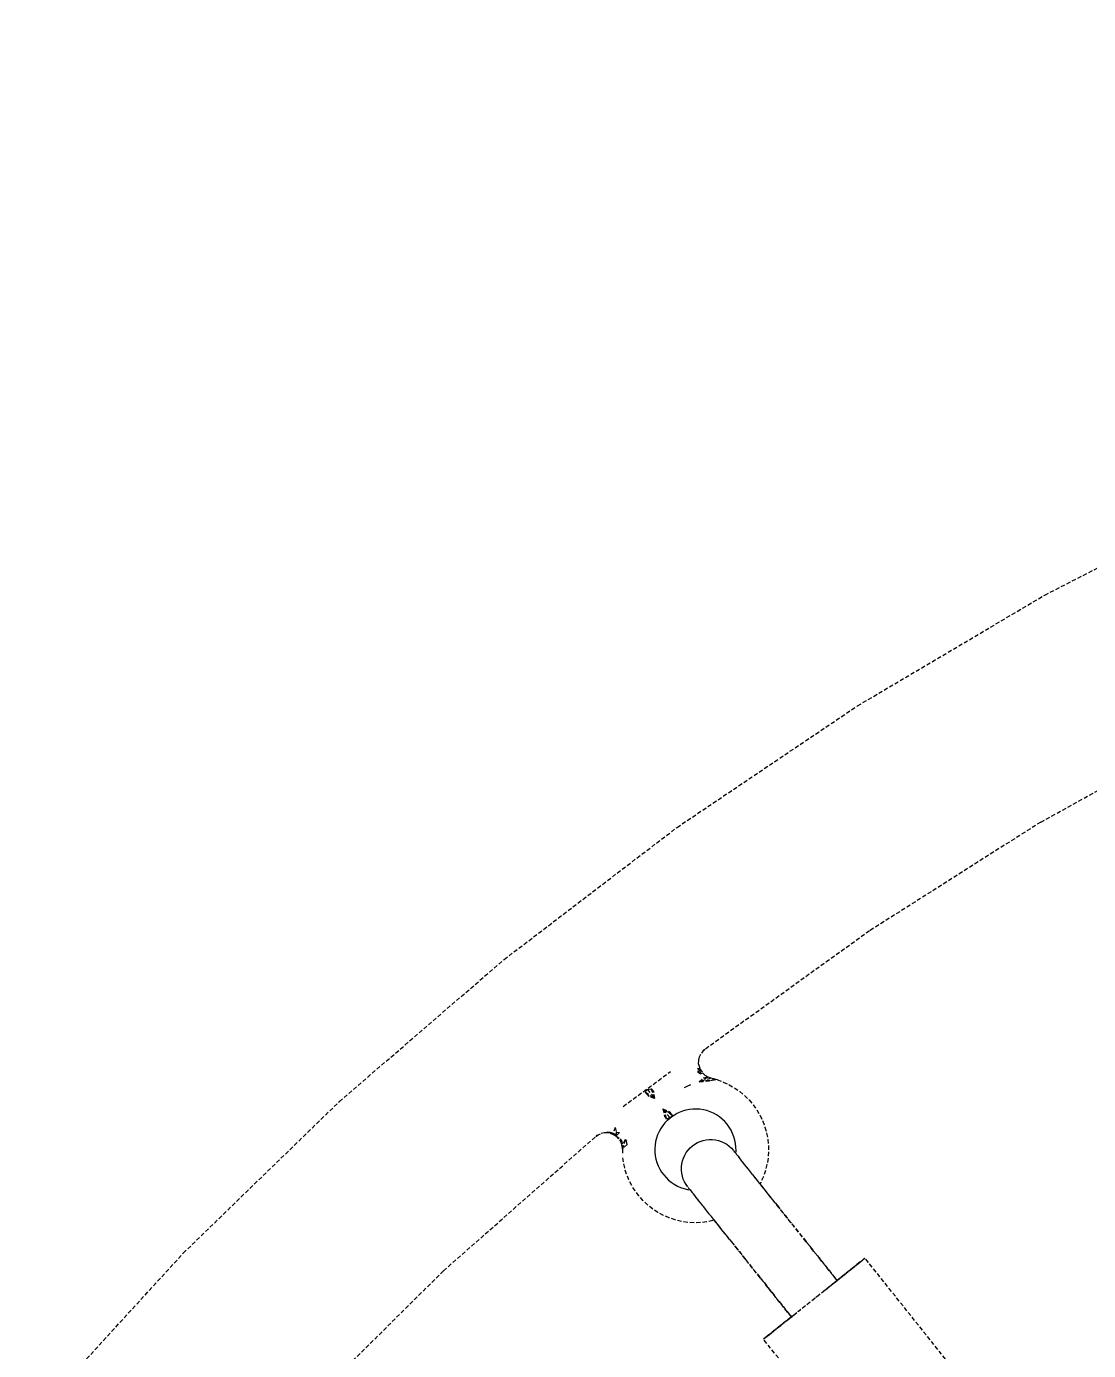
# Model space of a CAD drawing. Header units: millimetres. Extents: x -3111 to 2953, y -2449 to 2811.
# Drawn here: x -536.2 to -209.2, y 938.5 to 1345.9 of the extents above; entities that cross this region are included whole.
import ezdxf

# ---------------------------------------------------------------- set-up
doc = ezdxf.new("R2010")
doc.units = ezdxf.units.MM
doc.linetypes.add('HIDDEN', pattern=[1.905, 1.27, -0.635])
for name, color, linetype in [('DIKOM_ЗОНА', 90, 'Continuous'), ('DIKOM_ОБЪЕКТ', 7, 'Continuous'), ('DIKOM_РАЗМЕР_ЗОНА', 7, 'Continuous'), ('DIKOM_РАЗМЕР_ОБЪЕКТА', 7, 'Continuous')]:
    doc.layers.add(name, color=color, linetype=linetype)
doc.styles.add('style1', font='arialbd.ttf', dxfattribs={"width": 0.8})
doc.dimstyles.new('1-50', dxfattribs={"dimtxt": 300, "dimasz": 200, "dimexe": 100, "dimexo": 0, "dimgap": 100, "dimtad": 1, "dimtxsty": 'style1', "dimcen": 200, "dimclrd": 7, "dimclre": 7, "dimclrt": 7, "dimadec": 1, "dimazin": 2, "dimtfac": 1, "dimtmove": 0, "dimatfit": 2, "dimfxl": 0, "dimlwd": 25, "dimlwe": 18, "dimarcsym": 0})

# ---------------------------------------------------------------- blocks, each defined once
blk = doc.blocks.new('*D0')
at = {"layer": 'Defpoints', "color": 0, "transparency": 16777216}
for p in [(1362.98, 623.05), (-717.19, -260.39)]:
    blk.add_point(p, dxfattribs=at)
at = {"layer": 'DIKOM_РАЗМЕР_ОБЪЕКТА', "color": 7, "lineweight": 25, "transparency": 16777216}
for p, q in [((1362.98, 623.05), (2780.32, 1224.99)), ((-533.11, -182.21), (1178.9, 544.87))]:
    blk.add_line(p, q, dxfattribs=at)
at = {"layer": 'DIKOM_РАЗМЕР_ОБЪЕКТА', "color": 7, "transparency": 16777216}
for points in [[(1165.87, 575.55), (1191.93, 514.19), (1362.98, 623.05)], [(-546.14, -151.53), (-520.08, -212.89), (-717.19, -260.39)]]:
    blk.add_solid(points, dxfattribs=at)
at = {"layer": 'DIKOM_РАЗМЕР_ОБЪЕКТА', "color": 7, "transparency": 16777216, "insert": (2050.93, 1228.64), "char_height": 300, "attachment_point": 5, "rotation": 23.0107, "style": 'style1'}
blk.add_mtext('{\\fArial|b0|i0|c204|p34;\\H1.16667x;∅2260}', dxfattribs=at)
blk = doc.blocks.new('*D1')
at = {"layer": 'Defpoints', "color": 0, "transparency": 16777216}
for p in [(302.22, 2811.22), (-2635.43, -2447.87), (386.74, -2447.87)]:
    blk.add_point(p, dxfattribs=at)
at = {"layer": 'DIKOM_РАЗМЕР_ЗОНА', "color": 7, "lineweight": 18, "transparency": 16777216}
for p, q in [((302.22, 2811.22), (-2735.43, 2811.22)), ((386.74, -2447.87), (-2735.43, -2447.87))]:
    blk.add_line(p, q, dxfattribs=at)
at = {"layer": 'DIKOM_РАЗМЕР_ЗОНА', "color": 7, "lineweight": 25, "transparency": 16777216}
blk.add_line((-2635.43, 2611.22), (-2635.43, -2247.87), dxfattribs=at)
at = {"layer": 'DIKOM_РАЗМЕР_ЗОНА', "color": 7, "transparency": 16777216}
for points in [[(-2668.76, 2611.22), (-2602.09, 2611.22), (-2635.43, 2811.22)], [(-2668.76, -2247.87), (-2602.09, -2247.87), (-2635.43, -2447.87)]]:
    blk.add_solid(points, dxfattribs=at)
at = {"layer": 'DIKOM_РАЗМЕР_ЗОНА', "color": 7, "transparency": 16777216, "insert": (-2914.13, 265.93), "char_height": 300, "attachment_point": 5, "rotation": 90, "style": 'style1'}
blk.add_mtext('{\\fArial|b0|i0|c204|p34;\\H1.16667x;5260}', dxfattribs=at)

msp = doc.modelspace()

# ---------------------------------------------------------------- linework, layer by layer
at = {"layer": 'DIKOM_ЗОНА', "color": 3, "lineweight": 15}
msp.add_circle((322.894, 181.327), 2629.975, dxfattribs=at)
at = {"layer": 'DIKOM_ОБЪЕКТ', "color": 7, "linetype": 'HIDDEN', "lineweight": 15}
for p, q in [((-222.664, 1170.913), (-163.082, 1201.494)), ((-280.329, 1136.856), (-222.664, 1170.913)), ((-335.876, 1099.442), (-280.329, 1136.856)), ((-223.891, 1101.077), (-169.3, 1131.41)), ((-223.891, 1101.077), (-276.62, 1067.609)), ((-389.109, 1058.804), (-335.876, 1099.442)), ((-276.62, 1067.609), (-327.308, 1031.121)), ((-439.84, 1015.083), (-389.109, 1058.804)), ((-327.584, 1030.966), (-328.552, 1029.708)), ((-327.308, 1031.121), (-327.889, 1030.569)), ((-329.227, 1026.57), (-329.196, 1027.939)), ((-329.196, 1027.939), (-328.957, 1028.854)), ((-328.957, 1028.854), (-328.552, 1029.708)), ((-352.426, 1013.596), (-337.86, 1024.356)), ((-328.828, 1024.401), (-329.62, 1024.374)), ((-329.62, 1024.374), (-328.654, 1023.619)), ((-328.85, 1025.158), (-329.577, 1025.262)), ((-329.577, 1025.262), (-328.828, 1024.401)), ((-329.227, 1026.57), (-328.85, 1025.158)), ((-326.326, 1022.589), (-329.051, 1021.182)), ((-328.85, 1025.158), (-327.977, 1023.795)), ((-328.828, 1024.401), (-328.654, 1023.619)), ((-327.977, 1023.795), (-328.654, 1023.619)), ((-327.977, 1023.795), (-327.214, 1023.106)), ((-326.326, 1022.589), (-327.214, 1023.106)), ((-326.326, 1022.589), (-326.881, 1022.446)), ((-325.351, 1022.268), (-326.326, 1022.589)), ((-345.007, 1018.849), (-345.72, 1018.051)), ((-345.007, 1018.849), (-343.802, 1019.013)), ((-345.007, 1018.849), (-342.735, 1016)), ((-342.735, 1016), (-343.802, 1019.013)), ((-343.802, 1019.013), (-343.439, 1018.545)), ((-342.735, 1016), (-343.439, 1018.545)), ((-343.439, 1018.545), (-342.994, 1017.976)), ((-331.718, 1020.2), (-333.689, 1019.354)), ((-332.692, 1019.797), (-333.689, 1019.354)), ((-331.718, 1020.2), (-332.692, 1019.797)), ((-329.051, 1021.182), (-326.881, 1022.446)), ((-325.351, 1022.268), (-329.051, 1021.182)), ((-329.051, 1021.182), (-327.873, 1022.241)), ((-323.892, 1021.794), (-329.051, 1021.182)), ((-329.051, 1021.182), (-325.54, 1021.446)), ((-326.881, 1022.446), (-327.873, 1022.241)), ((-324.496, 1021.667), (-325.54, 1021.446)), ((-323.47, 1021.766), (-325.351, 1022.268)), ((-323.892, 1021.794), (-325.351, 1022.268)), ((-323.892, 1021.794), (-324.496, 1021.667)), ((-323.47, 1021.766), (-321.639, 1021.102)), ((-321.639, 1021.102), (-319.873, 1020.283)), ((-319.873, 1020.283), (-318.184, 1019.314)), ((-318.184, 1019.314), (-316.585, 1018.203)), ((-487.893, 968.434), (-439.84, 1015.083)), ((-345.72, 1018.051), (-342.735, 1016)), ((-345.72, 1018.051), (-345.437, 1017.71)), ((-345.437, 1017.71), (-345.061, 1017.251)), ((-342.735, 1016), (-345.061, 1017.251)), ((-345.061, 1017.251), (-344.606, 1016.691)), ((-342.735, 1016), (-344.606, 1016.691)), ((-342.735, 1016), (-342.994, 1017.976)), ((-316.585, 1018.203), (-315.089, 1016.957)), ((-315.089, 1016.957), (-313.705, 1015.587)), ((-313.705, 1015.587), (-312.446, 1014.103)), ((-338.08, 1010.162), (-340.249, 1012.882)), ((-339.008, 1009.706), (-340.249, 1012.882)), ((-337.27, 1010.732), (-340.249, 1012.882)), ((-340.249, 1012.882), (-339.322, 1010.042)), ((-340.249, 1012.882), (-339.746, 1010.496)), ((-340.249, 1012.882), (-337.686, 1011.347)), ((-340.249, 1012.882), (-338.034, 1011.861)), ((-339.322, 1010.042), (-339.746, 1010.496)), ((-338.08, 1010.162), (-337.27, 1010.732)), ((-337.686, 1011.347), (-338.034, 1011.861)), ((-338.008, 1010.074), (-337.127, 1010.715)), ((-337.428, 1010.966), (-337.686, 1011.347)), ((-337.27, 1010.732), (-337.428, 1010.966)), ((-337.127, 1010.715), (-336.193, 1011.278)), ((-335.213, 1011.757), (-336.193, 1011.278)), ((-334.196, 1012.149), (-335.213, 1011.757)), ((-333.148, 1012.451), (-334.196, 1012.149)), ((-332.078, 1012.66), (-333.148, 1012.451)), ((-330.994, 1012.776), (-332.078, 1012.66)), ((-329.903, 1012.796), (-330.994, 1012.776)), ((-328.815, 1012.722), (-329.903, 1012.796)), ((-327.738, 1012.553), (-328.815, 1012.722)), ((-326.679, 1012.29), (-327.738, 1012.553)), ((-325.648, 1011.936), (-326.679, 1012.29)), ((-324.651, 1011.494), (-325.648, 1011.936)), ((-323.697, 1010.966), (-324.651, 1011.494)), ((-322.792, 1010.358), (-323.697, 1010.966)), ((-321.944, 1009.673), (-322.792, 1010.358)), ((-312.446, 1014.103), (-311.319, 1012.515)), ((-311.319, 1012.515), (-310.334, 1010.836)), ((-310.334, 1010.836), (-309.497, 1009.078)), ((-354.889, 1007.143), (-355.573, 1005.37)), ((-354.889, 1007.143), (-354.571, 1005.636)), ((-340.881, 1006.818), (-341.408, 1005.864)), ((-340.272, 1007.723), (-340.881, 1006.818)), ((-339.587, 1008.571), (-340.272, 1007.723)), ((-338.831, 1009.357), (-339.587, 1008.571)), ((-339.008, 1009.706), (-339.322, 1010.042)), ((-338.08, 1010.162), (-339.008, 1009.706)), ((-338.831, 1009.357), (-338.008, 1010.074)), ((-321.158, 1008.916), (-321.944, 1009.673)), ((-320.442, 1008.094), (-321.158, 1008.916)), ((-319.8, 1007.212), (-320.442, 1008.094)), ((-319.237, 1006.278), (-319.8, 1007.212)), ((-318.758, 1005.299), (-319.237, 1006.278)), ((-309.497, 1009.078), (-308.816, 1007.254)), ((-308.816, 1007.254), (-308.295, 1005.378)), ((-407.762, 963.026), (-360.91, 1004.325)), ((-360.91, 1004.325), (-360.166, 1004.832)), ((-360.653, 1004.616), (-359.262, 1005.233)), ((-358.339, 1005.44), (-359.262, 1005.233)), ((-357.394, 1005.469), (-358.339, 1005.44)), ((-357.338, 1005.821), (-357.394, 1005.469)), ((-356.46, 1005.319), (-357.394, 1005.469)), ((-357.338, 1005.821), (-356.44, 1005.691)), ((-356.46, 1005.319), (-355.571, 1004.996)), ((-356.44, 1005.691), (-355.573, 1005.37)), ((-355.573, 1005.37), (-354.758, 1004.903)), ((-355.571, 1004.996), (-354.759, 1004.512)), ((-354.571, 1005.636), (-354.759, 1004.512)), ((-353.631, 1005.564), (-354.759, 1004.512)), ((-354.758, 1004.903), (-354.759, 1004.512)), ((-354.759, 1004.512), (-353.624, 1003.355)), ((-354.759, 1004.512), (-353.398, 1003.602)), ((-354.571, 1005.636), (-354.758, 1004.903)), ((-354.571, 1005.636), (-353.631, 1005.564)), ((-353.624, 1003.355), (-353.121, 1002.455)), ((-353.398, 1003.602), (-352.902, 1002.815)), ((-352.814, 1001.472), (-353.121, 1002.455)), ((-352.553, 1001.973), (-352.902, 1002.815)), ((-351.857, 1003.446), (-352.715, 1000.446)), ((-351.857, 1003.446), (-352.553, 1001.973)), ((-351.857, 1003.446), (-351.396, 1002.865)), ((-351.189, 1001.877), (-351.396, 1002.865)), ((-342.467, 1002.777), (-342.636, 1001.7)), ((-342.205, 1003.835), (-342.467, 1002.777)), ((-341.851, 1004.867), (-342.205, 1003.835)), ((-341.408, 1005.864), (-341.851, 1004.867)), ((-330.406, 1002.005), (-329.587, 1002.473)), ((-329.587, 1002.473), (-328.724, 1002.852)), ((-328.724, 1002.852), (-327.825, 1003.139)), ((-327.825, 1003.139), (-326.902, 1003.331)), ((-326.902, 1003.331), (-325.964, 1003.425)), ((-325.964, 1003.425), (-325.021, 1003.42)), ((-325.021, 1003.42), (-324.084, 1003.316)), ((-324.084, 1003.316), (-323.162, 1003.116)), ((-323.162, 1003.116), (-322.267, 1002.819)), ((-322.267, 1002.819), (-321.407, 1002.431)), ((-321.407, 1002.431), (-320.594, 1001.955)), ((-318.365, 1004.281), (-318.758, 1005.299)), ((-318.064, 1003.233), (-318.365, 1004.281)), ((-317.854, 1002.163), (-318.064, 1003.233)), ((-308.295, 1005.378), (-307.938, 1003.464)), ((-307.938, 1003.464), (-307.748, 1001.527)), ((-352.715, 1000.446), (-352.814, 1001.472)), ((-352.715, 1000.446), (-352.553, 1001.973)), ((-351.189, 1001.877), (-352.715, 1000.446)), ((-352.715, 1000.446), (-352.643, 998.501)), ((-352.403, 996.568), (-352.643, 998.501)), ((-342.636, 1001.7), (-342.711, 1000.612)), ((-342.711, 1000.612), (-342.69, 999.522)), ((-342.69, 999.522), (-342.575, 998.437)), ((-342.575, 998.437), (-342.366, 997.367)), ((-333.918, 997.719), (-333.528, 998.578)), ((-333.528, 998.578), (-333.05, 999.391)), ((-333.05, 999.391), (-332.49, 1000.15)), ((-332.49, 1000.15), (-331.854, 1000.846)), ((-331.854, 1000.846), (-331.136, 1001.454)), ((-331.136, 1001.454), (-330.406, 1002.005)), ((-320.594, 1001.955), (-319.834, 1001.396)), ((-319.834, 1001.396), (-319.137, 1000.761)), ((-319.137, 1000.761), (-318.51, 1000.057)), ((-318.29, 999.781), (-318.416, 999.939)), ((-318.39, 999.906), (-318.251, 999.732)), ((-318.111, 999.557), (-318.29, 999.781)), ((-318.251, 999.732), (-318.06, 999.492)), ((-317.881, 999.268), (-318.111, 999.557)), ((-318.06, 999.492), (-317.818, 999.188)), ((-317.739, 1001.079), (-317.854, 1002.163)), ((-317.818, 999.188), (-317.526, 998.822)), ((-317.777, 999.137), (-317.719, 999.988)), ((-317.719, 999.988), (-317.739, 1001.079)), ((-317.526, 998.822), (-317.186, 998.396)), ((-317.186, 998.396), (-316.801, 997.913)), ((-307.726, 999.58), (-307.873, 997.638)), ((-307.748, 1001.527), (-307.726, 999.58)), ((-351.998, 994.664), (-352.403, 996.568)), ((-351.429, 992.802), (-351.998, 994.664)), ((-342.366, 997.367), (-342.064, 996.319)), ((-342.064, 996.319), (-341.672, 995.302)), ((-341.672, 995.302), (-341.193, 994.322)), ((-341.193, 994.322), (-340.63, 993.388)), ((-334.529, 994.023), (-334.523, 994.966)), ((-334.436, 993.085), (-334.529, 994.023)), ((-334.523, 994.966), (-334.418, 995.903)), ((-334.418, 995.903), (-334.215, 996.824)), ((-334.215, 996.824), (-333.918, 997.719)), ((-316.372, 997.375), (-316.801, 997.913)), ((-315.901, 996.785), (-316.372, 997.375)), ((-315.234, 995.93), (-315.901, 996.785)), ((-315.065, 995.718), (-315.607, 996.398)), ((-314.492, 994.999), (-315.065, 995.718)), ((-313.889, 994.244), (-314.492, 994.999)), ((-313.262, 993.457), (-313.889, 994.244)), ((-308.186, 995.717), (-308.665, 993.829)), ((-307.873, 997.638), (-308.186, 995.717)), ((-350.701, 990.996), (-351.429, 992.802)), ((-349.82, 989.26), (-350.701, 990.996)), ((-340.63, 993.388), (-339.988, 992.507)), ((-339.988, 992.507), (-339.271, 991.684)), ((-339.271, 991.684), (-338.486, 990.928)), ((-338.486, 990.928), (-337.638, 990.243)), ((-337.638, 990.243), (-336.733, 989.634)), ((-334.246, 992.161), (-334.436, 993.085)), ((-333.961, 991.263), (-334.246, 992.161)), ((-333.583, 990.399), (-333.961, 991.263)), ((-333.116, 989.579), (-333.583, 990.399)), ((-312.612, 992.642), (-313.262, 993.457)), ((-311.786, 991.606), (-312.612, 992.642)), ((-311.136, 990.792), (-311.944, 991.804)), ((-310.483, 989.973), (-311.136, 990.792)), ((-309.822, 989.144), (-310.483, 989.973)), ((-310.102, 990.214), (-310.338, 989.79)), ((-309.305, 991.991), (-310.102, 990.214)), ((-308.665, 993.829), (-309.305, 991.991)), ((-348.792, 987.606), (-349.82, 989.26)), ((-347.626, 986.048), (-348.792, 987.606)), ((-346.328, 984.596), (-347.626, 986.048)), ((-336.733, 989.634), (-335.779, 989.107)), ((-335.779, 989.107), (-334.781, 988.664)), ((-334.781, 988.664), (-333.75, 988.311)), ((-333.75, 988.311), (-332.692, 988.048)), ((-332.567, 988.813), (-333.116, 989.579)), ((-332.692, 988.048), (-331.851, 987.916)), ((-332.347, 988.538), (-332.469, 988.69)), ((-332.447, 988.663), (-332.308, 988.489)), ((-332.308, 988.489), (-332.117, 988.25)), ((-332.117, 988.25), (-331.875, 987.946)), ((-331.875, 987.946), (-331.584, 987.581)), ((-331.584, 987.581), (-331.245, 987.156)), ((-331.245, 987.156), (-330.86, 986.673)), ((-330.432, 986.137), (-330.86, 986.673)), ((-329.962, 985.547), (-330.432, 986.137)), ((-309.788, 989.12), (-310.332, 989.801)), ((-309.16, 988.311), (-309.864, 989.196)), ((-309.16, 988.311), (-309.864, 989.196)), ((-309.16, 988.311), (-309.822, 989.144)), ((-309.081, 988.233), (-309.788, 989.12)), ((-286.623, 960.051), (-309.16, 988.311)), ((-308.374, 987.347), (-309.081, 988.233)), ((-307.672, 986.466), (-308.374, 987.347)), ((-306.978, 985.596), (-307.672, 986.466)), ((-344.91, 983.262), (-346.328, 984.596)), ((-343.382, 982.055), (-344.91, 983.262)), ((-341.756, 980.985), (-343.382, 982.055)), ((-329.291, 984.724), (-329.962, 985.547)), ((-329.12, 984.51), (-329.662, 985.189)), ((-328.772, 984.073), (-329.12, 984.51)), ((-328.546, 983.791), (-328.772, 984.073)), ((-327.944, 983.036), (-328.546, 983.791)), ((-327.665, 982.686), (-327.991, 983.093)), ((-327.075, 981.945), (-327.665, 982.686)), ((-326.463, 981.179), (-327.075, 981.945)), ((-306.297, 984.742), (-306.978, 985.596)), ((-305.632, 983.908), (-306.297, 984.742)), ((-305.632, 983.908), (-304.987, 983.099)), ((-304.987, 983.099), (-300.525, 977.486)), ((-340.043, 980.06), (-341.756, 980.985)), ((-338.256, 979.286), (-340.043, 980.06)), ((-336.41, 978.669), (-338.256, 979.286)), ((-334.517, 978.215), (-336.41, 978.669)), ((-332.591, 977.926), (-334.517, 978.215)), ((-330.648, 977.804), (-332.591, 977.926)), ((-328.702, 977.851), (-330.648, 977.804)), ((-326.766, 978.066), (-328.702, 977.851)), ((-324.858, 978.447), (-326.766, 978.066)), ((-325.999, 980.596), (-326.463, 981.179)), ((-325.835, 980.39), (-325.999, 980.596)), ((-325.316, 979.739), (-325.835, 980.39)), ((-324.621, 978.868), (-325.316, 979.739)), ((-324.393, 978.583), (-324.858, 978.447)), ((-324.538, 978.764), (-324.69, 978.954)), ((-323.877, 977.936), (-324.538, 978.764)), ((-323.86, 977.895), (-324.405, 978.579)), ((-323.213, 977.105), (-323.877, 977.936)), ((-323.154, 977.01), (-323.86, 977.895)), ((-300.676, 948.844), (-323.213, 977.105)), ((-322.449, 976.126), (-323.154, 977.01)), ((-321.748, 975.247), (-322.449, 976.126)), ((-321.055, 974.378), (-321.748, 975.247)), ((-320.375, 973.525), (-321.055, 974.378)), ((-300.525, 977.486), (-296.036, 971.857)), ((-319.711, 972.693), (-320.375, 973.525)), ((-319.711, 972.693), (-319.067, 971.885)), ((-319.067, 971.885), (-314.605, 966.309)), ((-296.208, 972.073), (-291.566, 966.252)), ((-296.036, 971.857), (-293.632, 968.842)), ((-533.098, 919.02), (-487.893, 968.434)), ((-314.794, 966.545), (-310.263, 960.864)), ((-291.566, 966.252), (-286.753, 960.216)), ((-278.013, 966.917), (-281.273, 964.317)), ((-280.92, 964.599), (-278.675, 966.389)), ((-280.524, 964.914), (-279.746, 965.535)), ((-280.523, 964.915), (-279.746, 965.535)), ((-280.491, 964.94), (-279.746, 965.535)), ((-279.746, 965.535), (-279.147, 966.012)), ((-279.147, 966.012), (-278.675, 966.389)), ((-278.675, 966.389), (-278.329, 966.665)), ((-278.108, 966.841), (-278.477, 966.547)), ((-278.108, 966.841), (-278.475, 966.548)), ((-278.108, 966.841), (-278.329, 966.665)), ((-278.108, 966.841), (-278.329, 966.665)), ((-243.721, 923.916), (-278.013, 966.917)), ((-407.762, 963.026), (-452.124, 919.066)), ((-288.936, 958.206), (-284.565, 961.692)), ((-281.368, 964.241), (-286.622, 960.051)), ((-286.622, 960.051), (-281.368, 964.241)), ((-285.821, 960.69), (-284.565, 961.692)), ((-284.565, 961.692), (-283.422, 962.602)), ((-284.286, 961.914), (-282.354, 963.455)), ((-284.215, 961.971), (-282.354, 963.455)), ((-283.422, 962.602), (-282.354, 963.455)), ((-282.926, 962.998), (-283.422, 962.602)), ((-282.354, 963.455), (-281.368, 964.241)), ((-281.368, 964.241), (-280.491, 964.94)), ((-310.263, 960.864), (-305.621, 955.043)), ((-297.33, 951.512), (-288.559, 958.507)), ((-291.402, 956.239), (-289.969, 957.382)), ((-290.672, 956.821), (-289.481, 957.772)), ((-289.969, 957.382), (-288.559, 958.507)), ((-288.559, 958.507), (-287.164, 959.619)), ((-288.118, 958.858), (-285.821, 960.69)), ((-287.986, 958.963), (-285.821, 960.69)), ((-287.164, 959.619), (-285.821, 960.69)), ((-287.119, 959.655), (-286.622, 960.051)), ((-286.753, 960.216), (-286.622, 960.051)), ((-305.621, 955.043), (-300.895, 949.116)), ((-295.896, 952.655), (-294.405, 953.845)), ((-294.405, 953.845), (-292.894, 955.05)), ((-293.097, 954.888), (-292.889, 955.054)), ((-292.894, 955.05), (-291.402, 956.239)), ((-291.943, 955.808), (-292.108, 955.677)), ((-303.876, 946.292), (-299.01, 950.172)), ((-301.477, 948.205), (-300.134, 949.275)), ((-300.173, 949.245), (-299.866, 949.489)), ((-300.134, 949.275), (-297.873, 951.079)), ((-300.134, 949.275), (-298.74, 950.387)), ((-298.74, 950.387), (-297.33, 951.512)), ((-298.466, 950.607), (-298.062, 950.928)), ((-297.33, 951.512), (-295.896, 952.655)), ((-296.829, 951.912), (-296.604, 952.091)), ((-304.059, 946.146), (-309.286, 941.977)), ((-305.93, 944.653), (-304.141, 946.08)), ((-305.93, 944.653), (-304.945, 945.439)), ((-304.945, 945.439), (-303.876, 946.292)), ((-303.876, 946.292), (-304.059, 946.146)), ((-300.677, 948.843), (-303.876, 946.292)), ((-303.876, 946.292), (-302.733, 947.203)), ((-302.733, 947.203), (-301.477, 948.205)), ((-300.895, 949.116), (-300.677, 948.843)), ((-274.994, 898.976), (-309.286, 941.977)), ((-309.191, 942.053), (-308.97, 942.229)), ((-308.179, 942.86), (-308.97, 942.229)), ((-308.97, 942.229), (-308.623, 942.506)), ((-308.623, 942.506), (-308.824, 942.346)), ((-308.623, 942.506), (-308.152, 942.882)), ((-308.152, 942.882), (-306.065, 944.546)), ((-308.152, 942.882), (-307.553, 943.36)), ((-307.553, 943.36), (-306.808, 943.954)), ((-306.808, 943.954), (-305.93, 944.653))]:
    msp.add_line(p, q, dxfattribs=at)

# ---------------------------------------------------------------- dimensions: what is measured, and where the dimension line sits
at = {"layer": 'DIKOM_РАЗМЕР_ЗОНА'}
dim = msp.add_linear_dim(base=(-2635.426, -2447.873), p1=(302.219, 2811.221), p2=(386.738, -2447.873), angle=90, text='{\\fArial|b0|i0|c204|p34;\\H1.16667x;5260}', dimstyle='1-50', dxfattribs=at)
dim.commit()
dim.dimension.update_dxf_attribs({"geometry": '*D1', "text_midpoint": (-2635.426, 265.934), "dimtype": 160})
at = {"layer": 'DIKOM_РАЗМЕР_ОБЪЕКТА'}
dim = msp.add_diameter_dim_2p(p1=(-717.193, -260.394), p2=(1362.983, 623.048), text='{\\fArial|b0|i0|c204|p34;\\H1.16667x;<>}', dimstyle='1-50', dxfattribs=at)
dim.commit()
dim.dimension.update_dxf_attribs({"geometry": '*D0', "text_midpoint": (2163.697, 963.108), "dimtype": 163})

doc.saveas('drawing.dxf')
